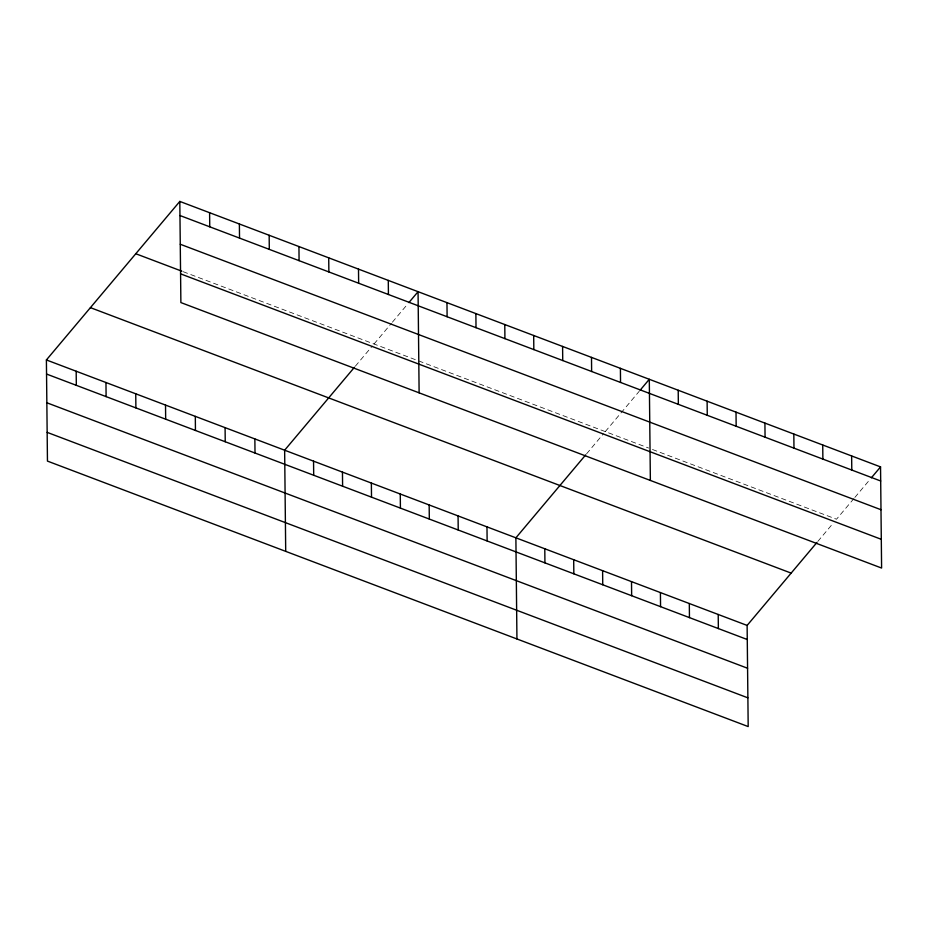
<?xml version="1.0" encoding="UTF-8"?>
<svg xmlns="http://www.w3.org/2000/svg" width="928" height="928" viewBox="0 0 928 928"><rect width="100%" height="100%" fill="white"/><g stroke="black" fill="none" stroke-linecap="round" stroke-linejoin="round"><path stroke-width="0.7" stroke-dasharray="4.64 3.48" d="M355.354 366.189L372.256 346.109M374.03 343.998L391.465 323.292M392.382 322.202L407.972 303.676M586.6 453.804L603.49 433.724M605.276 431.613L639.218 391.28M817.835 541.407L832.95 523.438M853.946 498.51L836.511 519.216L649.948 448.537M854.862 497.42L870.452 478.894M183.164 271.695L417.391 360.424M418.702 360.922L648.637 448.038"/><path stroke-width="1.39" d="M816.942 542.462L747.121 625.426L748.188 726.578L47.456 461.1L46.4 359.948L179.812 201.422L880.544 466.9L881.6 568.052L180.879 302.574L179.812 201.422M354.473 367.256L284.641 450.208L285.708 551.36M408.888 302.586L418.064 291.694L419.12 392.834M585.707 454.859L515.887 537.822L516.942 638.963M640.134 390.189L649.298 379.297L650.366 480.437M871.369 477.804L880.544 466.9M179.962 215.528L880.684 480.994M180.264 244.25L880.985 509.727M135.79 253.738L181.818 271.173M180.577 273.853L881.298 539.319M90.422 307.644L791.155 573.11M46.4 359.948L747.121 625.426M46.551 374.054L747.272 639.52M46.852 402.775L747.574 668.253M47.154 432.367L747.887 697.844M851.637 455.95L851.788 470.044M822.73 444.999L822.881 459.093M793.823 434.049L793.974 448.143M764.916 423.098L765.066 437.192M736.02 412.148L736.159 426.242M718.214 614.475L718.365 628.569M707.113 401.198L707.264 415.292M689.318 603.525L689.458 617.619M678.206 390.247L678.356 404.341M660.411 592.574L660.562 606.668M631.504 581.624L631.655 595.718M620.403 368.346L620.542 382.44M602.597 570.674L602.748 584.768M591.496 357.396L591.635 371.49M573.69 559.723L573.84 573.817M562.588 346.446L562.739 360.54M544.794 548.773L544.933 562.867M533.681 335.495L533.832 349.589M504.774 324.545L504.925 338.639M486.98 526.872L487.13 540.966M475.878 313.594L476.018 327.688M458.072 515.922L458.223 530.016M446.971 302.644L447.11 316.738M429.165 504.971L429.316 519.065M400.27 494.021L400.409 508.115M388.287 280.407L388.426 294.501M371.362 483.059L371.513 497.164M358.498 269.12L358.649 283.226M342.455 472.108L342.606 486.214M328.721 257.845L328.872 271.939M313.548 461.158L313.699 475.264M298.944 246.558L299.083 260.652M269.155 235.271L269.306 249.377M254.864 438.932L255.014 453.026M239.378 223.996L239.528 238.09M225.086 427.646L225.237 441.74M209.6 212.709L209.751 226.803M195.309 416.359L195.448 430.464M165.52 405.084L165.671 419.178M135.743 393.797L135.894 407.902M105.966 382.522L106.105 396.616M76.177 371.235L76.328 385.329"/></g></svg>
